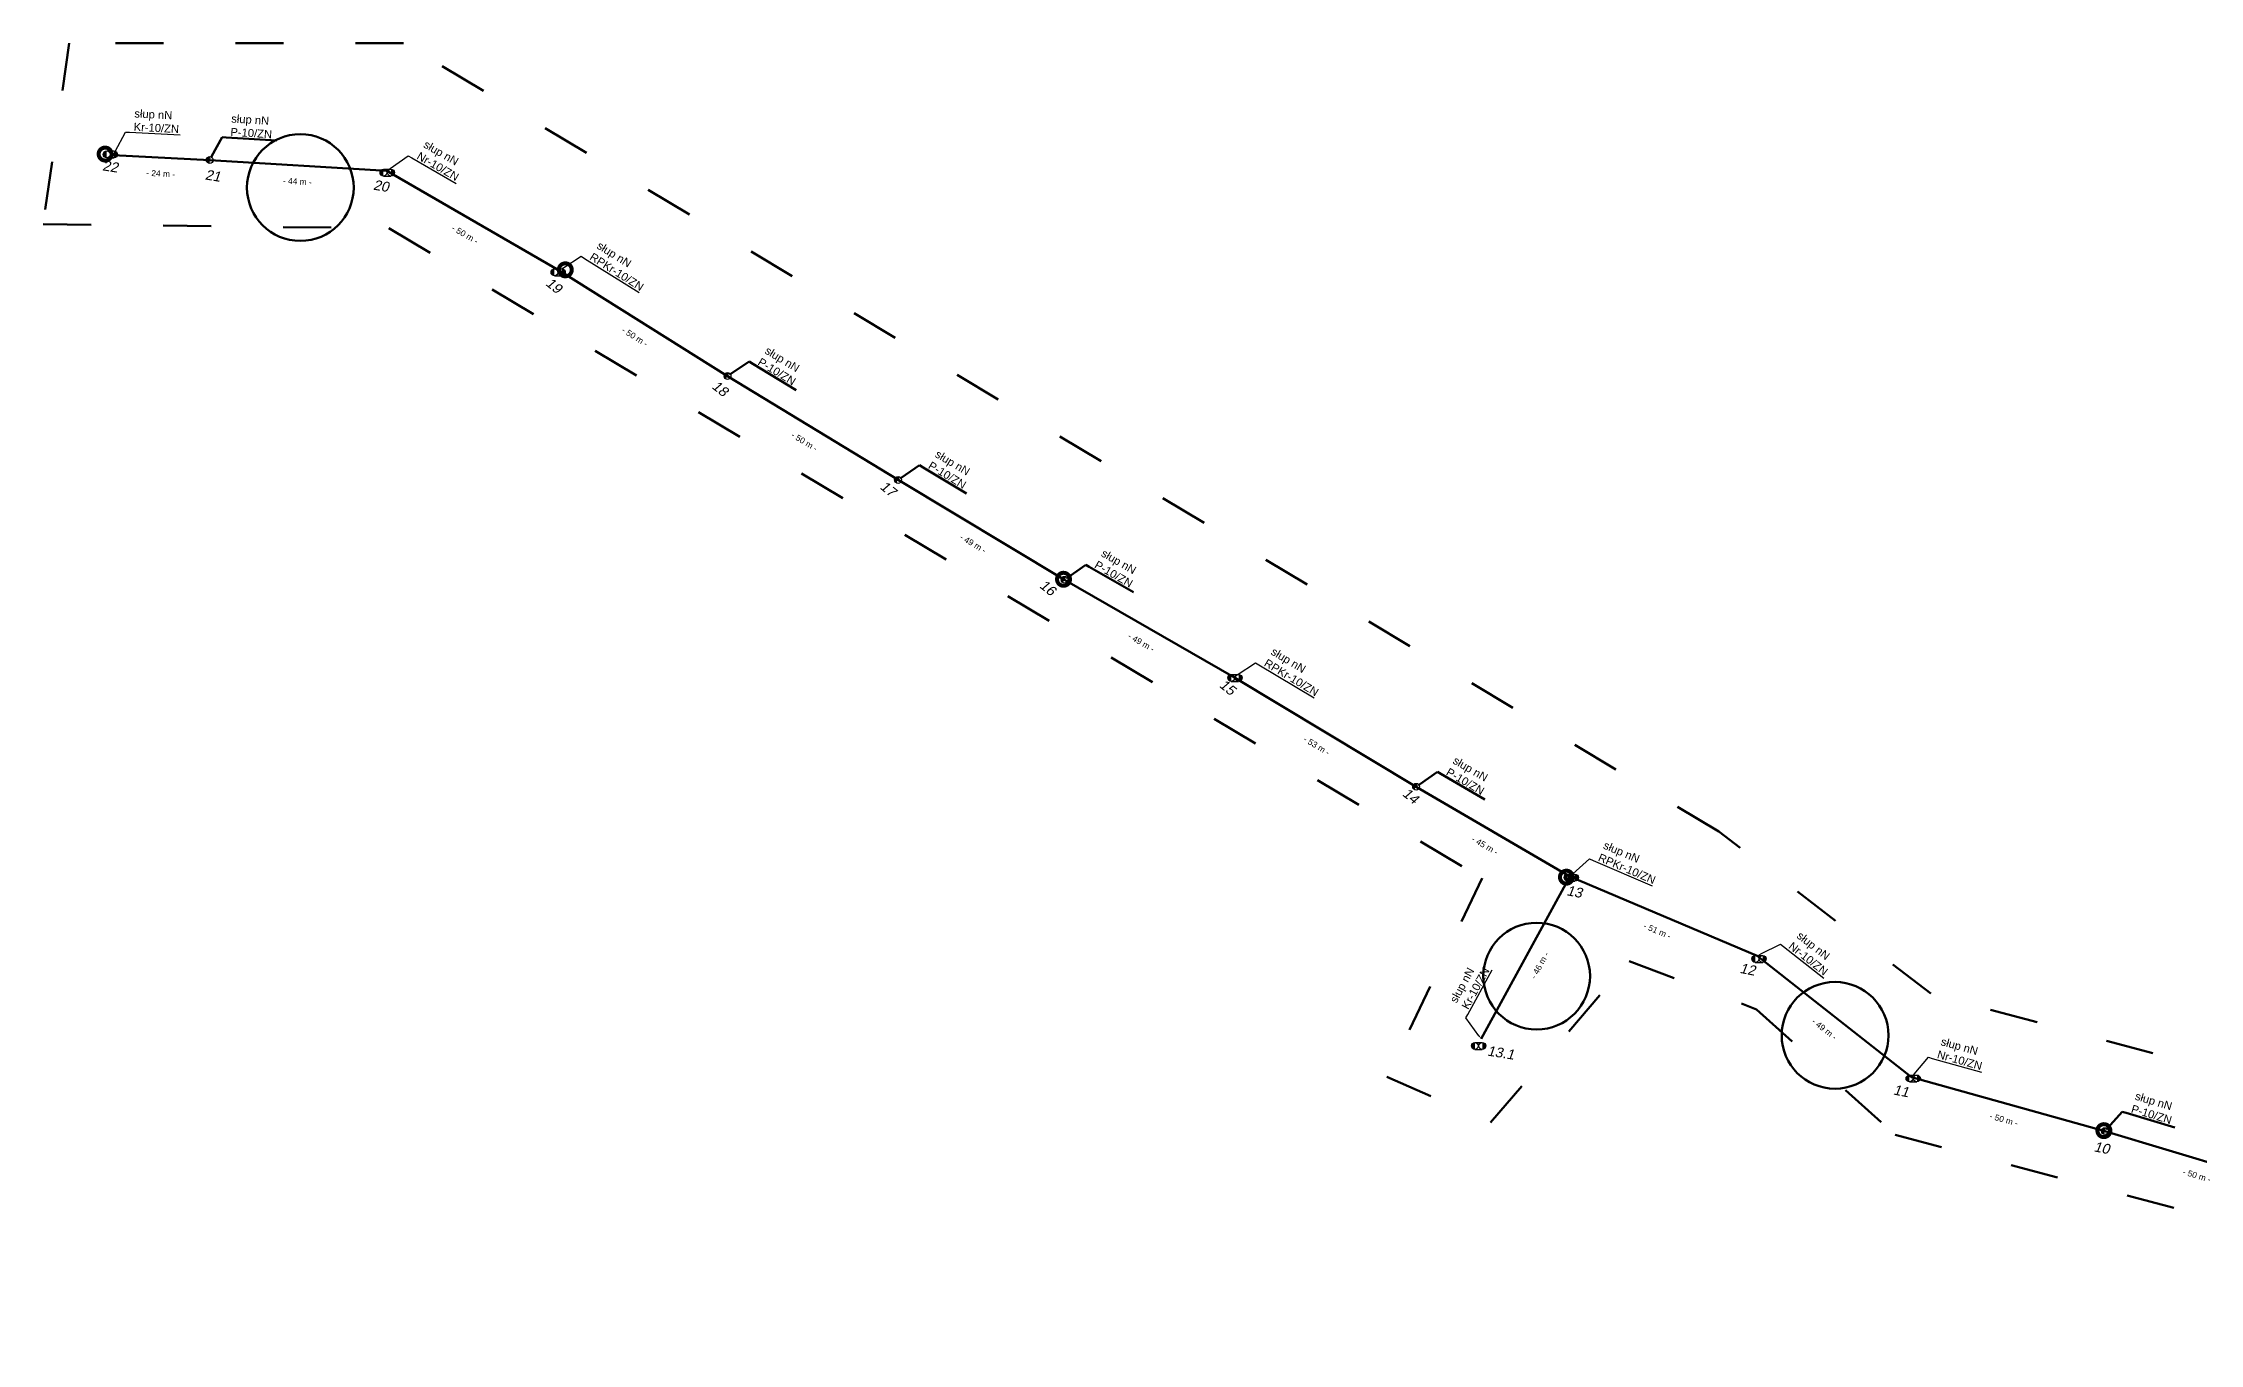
# Model space of a CAD drawing. Header units: metres. Extents: x 7547313 to 7555771, y 5771206 to 5789306.
# Drawn here: x 7547635 to 7548174, y 5784853 to 5785178 of the extents above; entities that cross this region are included whole.
import ezdxf
from ezdxf import colors
from ezdxf.entities.mleader import LeaderData, LeaderLine
from ezdxf.math import Vec2, Vec3

# ---------------------------------------------------------------- set-up
doc = ezdxf.new("R2010")
doc.units = ezdxf.units.M
doc.linetypes.add('GCAD_ISO03W100', pattern=[30, 12, -18])
for name, color, linetype, lineweight in [('!TELE', 30, 'SCARPLINE1A', 50), ('!trafo_05-0739', 6, 'GCAD_ISO03W100', 50), ('_numery', 7, 'Continuous', 40), ('_PRZEWIESZENIA', 6, 'Continuous', 50)]:
    doc.layers.add(name, color=color, linetype=linetype, lineweight=lineweight)
for name, color, linetype in [('!wymiary', 7, 'Continuous'), ('_MM mufy', 3, 'Continuous'), ('_MM opisy', 7, 'Continuous'), ('_MM slupy', 5, 'Continuous')]:
    doc.layers.add(name, color=color, linetype=linetype)
doc.styles.get("Standard").update_dxf_attribs({"font": 'arial.ttf'})
doc.linetypes.add('SCARPLINE1A', pattern='A,2,[150,AAA.SHX,S=1,R=0,X=0,Y=0],1e-11', length=2)
doc.dimstyles.new('opis linie', dxfattribs={"dimtxt": 1.5, "dimasz": 0.18, "dimexe": 0.18, "dimexo": 0.0625, "dimgap": 2.5, "dimtad": 4, "dimdec": 0, "dimzin": 0, "dimdsep": 46, "dimtxsty": 'Standard', "dimcen": 0.09, "dimse1": 1, "dimse2": 1, "dimsd1": 1, "dimsd2": 1, "dimclrt": 256, "dimadec": 0, "dimazin": 0, "dimtfac": 1, "dimtdec": 0, "dimtofl": 0, "dimtmove": 0, "dimatfit": 3, "dimfxl": 1, "dimtfill": 1, "dimtolj": 1, "dimtzin": 0, "dimarcsym": 0})

# ---------------------------------------------------------------- blocks, each defined once
blk = doc.blocks.new('*D71')
at = {"layer": 'Defpoints', "color": 0}
for p in [(7548016.27, 5784969.9), (7548016.93, 5784969.54), (7547994.11, 5784929.27)]:
    blk.add_point(p, dxfattribs=at)
at = {"layer": '!wymiary', "insert": (7548008.72, 5784947.66), "char_height": 1.5, "attachment_point": 5, "rotation": 61.3911, "bg_fill": 3, "box_fill_scale": 1.1, "bg_fill_color": 9, "bg_fill_true_color": 13158600, "bg_fill_transparency": 0}
blk.add_mtext('\\A1;- 46 m -', dxfattribs=at)
blk = doc.blocks.new('*D72')
at = {"layer": 'Defpoints', "color": 0}
for p in [(7547652.16, 5785150.26), (7547676.3, 5785149.01), (7547676.27, 5785148.26)]:
    blk.add_point(p, dxfattribs=at)
at = {"layer": '!wymiary', "insert": (7547664.03, 5785145.64), "char_height": 1.5, "attachment_point": 5, "rotation": 357.0265, "bg_fill": 3, "box_fill_scale": 1.1, "bg_fill_color": 9, "bg_fill_true_color": 13158600, "bg_fill_transparency": 0}
blk.add_mtext('\\A1;- 24 m -', dxfattribs=at)
blk = doc.blocks.new('*D73')
at = {"layer": 'Defpoints', "color": 0}
for p in [(7547676.3, 5785149.01), (7547720.53, 5785145.58), (7547720.58, 5785146.33)]:
    blk.add_point(p, dxfattribs=at)
at = {"layer": '!wymiary', "insert": (7547698.2, 5785143.68), "char_height": 1.5, "attachment_point": 5, "rotation": 356.5412, "bg_fill": 3, "box_fill_scale": 1.1, "bg_fill_color": 9, "bg_fill_true_color": 13158600, "bg_fill_transparency": 0}
blk.add_mtext('\\A1;- 44 m -', dxfattribs=at)
blk = doc.blocks.new('*D74')
at = {"layer": 'Defpoints', "color": 0}
for p in [(7547720.58, 5785146.33), (7547763.29, 5785120.78), (7547763.67, 5785121.42)]:
    blk.add_point(p, dxfattribs=at)
at = {"layer": '!wymiary', "insert": (7547740.11, 5785130.4), "char_height": 1.5, "attachment_point": 5, "rotation": 329.971, "bg_fill": 3, "box_fill_scale": 1.1, "bg_fill_color": 9, "bg_fill_true_color": 13158600, "bg_fill_transparency": 0}
blk.add_mtext('\\A1;- 50 m -', dxfattribs=at)
blk = doc.blocks.new('*D75')
at = {"layer": 'Defpoints', "color": 0}
for p in [(7547763.67, 5785121.42), (7547805.32, 5785094.37), (7547805.72, 5785095.01)]:
    blk.add_point(p, dxfattribs=at)
at = {"layer": '!wymiary', "insert": (7547782.56, 5785104.82), "char_height": 1.5, "attachment_point": 5, "rotation": 327.8644, "bg_fill": 3, "box_fill_scale": 1.1, "bg_fill_color": 9, "bg_fill_true_color": 13158600, "bg_fill_transparency": 0}
blk.add_mtext('\\A1;- 50 m -', dxfattribs=at)
blk = doc.blocks.new('*D76')
at = {"layer": 'Defpoints', "color": 0}
for p in [(7547805.72, 5785095.01), (7547847.93, 5785068.4), (7547848.32, 5785069.04)]:
    blk.add_point(p, dxfattribs=at)
at = {"layer": '!wymiary', "insert": (7547824.93, 5785078.6), "char_height": 1.5, "attachment_point": 5, "rotation": 328.6299, "bg_fill": 3, "box_fill_scale": 1.1, "bg_fill_color": 9, "bg_fill_true_color": 13158600, "bg_fill_transparency": 0}
blk.add_mtext('\\A1;- 50 m -', dxfattribs=at)
blk = doc.blocks.new('*D77')
at = {"layer": 'Defpoints', "color": 0}
for p in [(7547848.32, 5785069.04), (7547889.56, 5785043.43), (7547889.94, 5785044.07)]:
    blk.add_point(p, dxfattribs=at)
at = {"layer": '!wymiary', "insert": (7547867.07, 5785053.11), "char_height": 1.5, "attachment_point": 5, "rotation": 329.0476, "bg_fill": 3, "box_fill_scale": 1.1, "bg_fill_color": 9, "bg_fill_true_color": 13158600, "bg_fill_transparency": 0}
blk.add_mtext('\\A1;- 49 m -', dxfattribs=at)
blk = doc.blocks.new('*D78')
at = {"layer": 'Defpoints', "color": 0}
for p in [(7547889.94, 5785044.07), (7547932.28, 5785019.71), (7547931.9, 5785019.06)]:
    blk.add_point(p, dxfattribs=at)
at = {"layer": '!wymiary', "insert": (7547909.11, 5785028.41), "char_height": 1.5, "attachment_point": 5, "rotation": 330.0766, "bg_fill": 3, "box_fill_scale": 1.1, "bg_fill_color": 9, "bg_fill_true_color": 13158600, "bg_fill_transparency": 0}
blk.add_mtext('\\A1;- 49 m -', dxfattribs=at)
blk = doc.blocks.new('*D79')
at = {"layer": 'Defpoints', "color": 0}
for p in [(7547932.28, 5785019.71), (7547977.42, 5784991.67), (7547977.81, 5784992.31)]:
    blk.add_point(p, dxfattribs=at)
at = {"layer": '!wymiary', "insert": (7547952.97, 5785002.57), "char_height": 1.5, "attachment_point": 5, "rotation": 328.9671, "bg_fill": 3, "box_fill_scale": 1.1, "bg_fill_color": 9, "bg_fill_true_color": 13158600, "bg_fill_transparency": 0}
blk.add_mtext('\\A1;- 53 m -', dxfattribs=at)
blk = doc.blocks.new('*D80')
at = {"layer": 'Defpoints', "color": 0}
for p in [(7547977.81, 5784992.31), (7548015.89, 5784969.26), (7548016.27, 5784969.9)]:
    blk.add_point(p, dxfattribs=at)
at = {"layer": '!wymiary', "insert": (7547995.02, 5784977.64), "char_height": 1.5, "attachment_point": 5, "rotation": 329.7731, "bg_fill": 3, "box_fill_scale": 1.1, "bg_fill_color": 9, "bg_fill_true_color": 13158600, "bg_fill_transparency": 0}
blk.add_mtext('\\A1;- 45 m -', dxfattribs=at)
blk = doc.blocks.new('*D81')
at = {"layer": 'Defpoints', "color": 0}
for p in [(7548016.27, 5784969.9), (7548063.06, 5784950.06), (7548062.76, 5784949.36)]:
    blk.add_point(p, dxfattribs=at)
at = {"layer": '!wymiary', "insert": (7548038.1, 5784956.28), "char_height": 1.5, "attachment_point": 5, "rotation": 337.011, "bg_fill": 3, "box_fill_scale": 1.1, "bg_fill_color": 9, "bg_fill_true_color": 13158600, "bg_fill_transparency": 0}
blk.add_mtext('\\A1;- 51 m -', dxfattribs=at)
blk = doc.blocks.new('*D82')
at = {"layer": 'Defpoints', "color": 0}
for p in [(7548063.06, 5784950.06), (7548101.14, 5784919.14), (7548101.61, 5784919.73)]:
    blk.add_point(p, dxfattribs=at)
at = {"layer": '!wymiary', "insert": (7548079.85, 5784931.74), "char_height": 1.5, "attachment_point": 5, "rotation": 321.8127, "bg_fill": 3, "box_fill_scale": 1.1, "bg_fill_color": 9, "bg_fill_true_color": 13158600, "bg_fill_transparency": 0}
blk.add_mtext('\\A1;- 49 m -', dxfattribs=at)
blk = doc.blocks.new('*D83')
at = {"layer": 'Defpoints', "color": 0}
for p in [(7548101.61, 5784919.73), (7548149.78, 5784905.51), (7548149.98, 5784906.23)]:
    blk.add_point(p, dxfattribs=at)
at = {"layer": '!wymiary', "insert": (7548124.71, 5784909.11), "char_height": 1.5, "attachment_point": 5, "rotation": 344.4027, "bg_fill": 3, "box_fill_scale": 1.1, "bg_fill_color": 9, "bg_fill_true_color": 13158600, "bg_fill_transparency": 0}
blk.add_mtext('\\A1;- 50 m -', dxfattribs=at)
blk = doc.blocks.new('*D84')
at = {"layer": 'Defpoints', "color": 0}
for p in [(7548149.98, 5784906.23), (7548198, 5784890.96), (7548198.22, 5784891.68)]:
    blk.add_point(p, dxfattribs=at)
at = {"layer": '!wymiary', "insert": (7548172.94, 5784895.11), "char_height": 1.5, "attachment_point": 5, "rotation": 343.2166, "bg_fill": 3, "box_fill_scale": 1.1, "bg_fill_color": 9, "bg_fill_true_color": 13158600, "bg_fill_transparency": 0}
blk.add_mtext('\\A1;- 50 m -', dxfattribs=at)
blk = doc.blocks.new('ZN')
at = {"layer": '_MM slupy', "transparency": 33554687}
h = blk.add_hatch(color=256, dxfattribs=at)
h.dxf.hatch_style = 1
h.paths.add_polyline_path([(0, -0.86), (0, 0.86, 1)])
at = {"layer": '_MM slupy'}
blk.add_circle((0, 0), 0.857, dxfattribs=at)
blk = doc.blocks.new('R')
at = {"layer": '_MM slupy', "transparency": 33554687}
h = blk.add_hatch(color=256, dxfattribs=at)
h.dxf.hatch_style = 1
h.paths.add_polyline_path([(-0.93, -0.86), (-0.93, 0.86, 1)])
h = blk.add_hatch(color=256, dxfattribs=at)
h.dxf.hatch_style = 1
h.paths.add_polyline_path([(0.93, 0.86), (0.93, -0.86, 1)])
at = {"layer": '_MM slupy'}
for points in [[(-0.93, 0.86), (0.93, 0.86)], [(-0.93, -0.86), (0.93, -0.86)]]:
    blk.add_lwpolyline(points, dxfattribs=at)
for centre in [(-0.93, 0), (0.93, 0)]:
    blk.add_circle(centre, 0.857, dxfattribs=at)
blk = doc.blocks.new('mufa')
at = {"layer": '_MM mufy'}
h = blk.add_hatch(color=256, dxfattribs=at)
h.dxf.hatch_style = 1
h.paths.add_polyline_path([(2.15, 0.12, 1), (-2.1, -0.05, 1)])
h.paths.add_polyline_path([(-1.1, -0.01, -1), (1.15, 0.08, -1)], flags=16)
h.paths.add_polyline_path([(-0.83, 0, -1), (0.88, 0.07, -1)], flags=0)
blk = doc.blocks.new('q')
at = {"layer": '_MM slupy'}
blk.add_blockref('ZN', (0, 0), dxfattribs=at)
at = {"layer": '_MM opisy'}
ml = blk.add_multileader_mtext('Standard', dxfattribs=at)
ml.set_content('\\pxql;słup nN\\PP-10/ZN', color=256)
ml.set_leader_properties()
ml.build(insert=Vec2(0, 0))
ml.multileader.update_dxf_attribs({"has_text_frame": 1, "text_left_attachment_type": 5, "text_right_attachment_type": 5, "dogleg_length": 1, "arrow_head_size": 1})
ctx = ml.context
ctx.base_point, ctx.char_height, ctx.arrow_head_size, ctx.landing_gap_size, ctx.plane_origin = Vec3(3.75, 5.9), 2, 1, 1, Vec3(1.72, -1.42)
ctx.left_attachment, ctx.right_attachment = 5, 5
notes = []
notes.append((ctx, [(0, (1, 1, 0), (2.75, 5.9), (1, 0), 1, [(0, [(0, 0), (2.75, 5.9)], 0, [])])]))
ctx.mtext.insert, ctx.mtext.flow_direction = Vec3(4.75, 11.7), 5
ctx.mtext.has_bg_fill, ctx.mtext.bg_color, ctx.mtext.bg_scale_factor, ctx.mtext.bg_transparency, ctx.mtext.use_window_bg_color = 1, -1023410175, 1, 0, 1
for ctx, leaders in notes:
    for number, flags, end, landing, length, lines in leaders:
        leader = LeaderData()
        leader.index, (leader.has_last_leader_line, leader.has_dogleg_vector, leader.attachment_direction) = number, flags
        leader.last_leader_point, leader.dogleg_vector, leader.dogleg_length = Vec3(end), Vec3(landing), length
        for number, points, colour, breaks in lines:
            line = LeaderLine()
            line.index, line.vertices, line.color, line.breaks = number, Vec3.list(points), colors.encode_raw_color(colour), breaks
            leader.lines.append(line)
        ctx.leaders.append(leader)

msp = doc.modelspace()

# ---------------------------------------------------------------- linework, layer by layer
at = {"layer": '!TELE'}
for points in [[(7547652.16, 5785150.26), (7547676.3, 5785149.01), (7547720.58, 5785146.33), (7547763.67, 5785121.42), (7547805.72, 5785095.01), (7547848.32, 5785069.04), (7547889.94, 5785044.07), (7547932.28, 5785019.71), (7547977.81, 5784992.31), (7548016.27, 5784969.9), (7548063.06, 5784950.06), (7548101.61, 5784919.73), (7548149.98, 5784906.23), (7548198.22, 5784891.68)], [(7547994.11, 5784929.27), (7548016.27, 5784969.9)]]:
    msp.add_lwpolyline(points, dxfattribs=at)

# ---------------------------------------------------------------- next in the draw order: dimensions: what is measured, and where the dimension line sits
at = {"layer": '!wymiary'}
for p1, p2, picture, middle in [((7547652.16, 5785150.26), (7547676.3, 5785149.01), '*D72', (7547664.03, 5785145.64)), ((7547994.11, 5784929.27), (7548016.27, 5784969.9), '*D71', (7548008.72, 5784947.66))]:
    dim = msp.add_aligned_dim(p1=p1, p2=p2, distance=-0.75, dimstyle='opis linie', override={"dimpost": '- <> m -'}, dxfattribs=at)
    dim.commit()
    dim.dimension.update_dxf_attribs({"geometry": picture, "text_midpoint": middle})

# ---------------------------------------------------------------- next in the draw order: dimensions: what is measured, and where the dimension line sits
dim = msp.add_aligned_dim(p1=(7547676.3, 5785149.01), p2=(7547720.58, 5785146.33), distance=-0.75, dimstyle='opis linie', override={"dimpost": '- <> m -'}, dxfattribs=at)
dim.commit()
dim.dimension.update_dxf_attribs({"geometry": '*D73', "text_midpoint": (7547698.2, 5785143.68)})

# ---------------------------------------------------------------- next in the draw order: leaders
at = {"layer": '_MM opisy'}
ml = msp.add_multileader_mtext('Standard', dxfattribs=at)
ml.set_content('\\pxql;słup nN\\PKr-10/ZN', color=256)
ml.set_leader_properties()
ml.build(insert=Vec2(0, 0))
ml.multileader.update_dxf_attribs({"has_text_frame": 1, "text_left_attachment_type": 5, "text_right_attachment_type": 5, "dogleg_length": 1, "arrow_head_size": 1})
ctx = ml.context
ctx.base_point, ctx.char_height, ctx.arrow_head_size, ctx.landing_gap_size, ctx.plane_origin, ctx.plane_x_axis, ctx.plane_y_axis = Vec3(7547656.22, 5785155.96), 2, 1, 1, Vec3(7547653.8, 5785148.75), Vec3(0.998654, -0.051875), Vec3(0.051875, 0.998654)
ctx.left_attachment, ctx.right_attachment = 5, 5
notes = []
notes.append((ctx, [(0, (1, 1, 0), (7547655.22, 5785156.01), (0.998654, -0.051875), 1, [(0, [(7547652.16, 5785150.26), (7547655.22, 5785156.01)], 0, [])])]))
ctx.mtext.insert, ctx.mtext.text_direction, ctx.mtext.flow_direction = Vec3(7547657.52, 5785161.67), Vec3(0.998654, -0.051875), 5
ctx.mtext.has_bg_fill, ctx.mtext.bg_color, ctx.mtext.bg_scale_factor, ctx.mtext.bg_transparency, ctx.mtext.use_window_bg_color = 1, -1023410175, 1, 0, 1
ml = msp.add_multileader_mtext('Standard', dxfattribs=at)
ml.set_content('\\pxql;słup nN\\PKr-10/ZN', color=256)
ml.set_leader_properties()
ml.build(insert=Vec2(0, 0))
ml.multileader.update_dxf_attribs({"has_text_frame": 1, "text_left_attachment_type": 5, "text_right_attachment_type": 5, "dogleg_length": 1, "arrow_head_size": 1})
ctx = ml.context
ctx.base_point, ctx.char_height, ctx.arrow_head_size, ctx.landing_gap_size, ctx.plane_origin, ctx.plane_x_axis, ctx.plane_y_axis = Vec3(7547990.72, 5784935.39), 2, 1, 1, Vec3(7547996.18, 5784930.1), Vec3(0.478828, 0.877909), Vec3(-0.877909, 0.478828)
ctx.left_attachment, ctx.right_attachment = 5, 5
notes.append((ctx, [(0, (1, 1, 0), (7547990.25, 5784934.51), (0.478828, 0.877909), 1, [(0, [(7547994.11, 5784929.27), (7547990.25, 5784934.51)], 0, [])])]))
ctx.mtext.insert, ctx.mtext.text_direction, ctx.mtext.flow_direction = Vec3(7547986.14, 5784939.03), Vec3(0.478828, 0.877909), 5
ctx.mtext.has_bg_fill, ctx.mtext.bg_color, ctx.mtext.bg_scale_factor, ctx.mtext.bg_transparency, ctx.mtext.use_window_bg_color = 1, -1023410175, 1, 0, 1
for ctx, leaders in notes:
    for number, flags, end, landing, length, lines in leaders:
        leader = LeaderData()
        leader.index, (leader.has_last_leader_line, leader.has_dogleg_vector, leader.attachment_direction) = number, flags
        leader.last_leader_point, leader.dogleg_vector, leader.dogleg_length = Vec3(end), Vec3(landing), length
        for number, points, colour, breaks in lines:
            line = LeaderLine()
            line.index, line.vertices, line.color, line.breaks = number, Vec3.list(points), colors.encode_raw_color(colour), breaks
            leader.lines.append(line)
        ctx.leaders.append(leader)

# ---------------------------------------------------------------- next in the draw order: block references
at = {"layer": '!TELE', "rotation": 356.5412260897645}
msp.add_blockref('q', (7547676.3, 5785149.01), dxfattribs=at)
at = {"color": 5, "lineweight": 70}
msp.add_blockref('mufa', (7547650.13, 5785150.47), dxfattribs=at)
for p in [(7547651.47, 5785150.43), (7547993.42, 5784927.51)]:
    msp.add_blockref('R', p)

# ---------------------------------------------------------------- next in the draw order: texts
at = {"layer": '_numery', "oblique": 10}
for s, p in [('22', (7547649.35, 5785146.46)), ('13.1', (7547995.47, 5784925.13))]:
    msp.add_text(s, height=2.5, rotation=350.986, dxfattribs=at).set_placement(p)

# ---------------------------------------------------------------- next in the draw order: dimensions: what is measured, and where the dimension line sits
at = {"layer": '!wymiary'}
dim = msp.add_aligned_dim(p1=(7547720.58, 5785146.33), p2=(7547763.67, 5785121.42), distance=-0.75, dimstyle='opis linie', override={"dimpost": '- <> m -'}, dxfattribs=at)
dim.commit()
dim.dimension.update_dxf_attribs({"geometry": '*D74', "text_midpoint": (7547740.11, 5785130.4)})

# ---------------------------------------------------------------- next in the draw order: linework, layer by layer
at = {"layer": '_PRZEWIESZENIA', "color": 3}
msp.add_circle((7547698.94, 5785142.13), 13.34, dxfattribs=at)

# ---------------------------------------------------------------- next in the draw order: texts
at = {"layer": '_numery', "oblique": 10}
msp.add_text('21', height=2.5, rotation=350.986, dxfattribs=at).set_placement((7547675.01, 5785144.17))

# ---------------------------------------------------------------- next in the draw order: dimensions: what is measured, and where the dimension line sits
at = {"layer": '!wymiary'}
dim = msp.add_aligned_dim(p1=(7547763.67, 5785121.42), p2=(7547805.72, 5785095.01), distance=-0.75, dimstyle='opis linie', override={"dimpost": '- <> m -'}, dxfattribs=at)
dim.commit()
dim.dimension.update_dxf_attribs({"geometry": '*D75', "text_midpoint": (7547782.56, 5785104.82)})

# ---------------------------------------------------------------- next in the draw order: leaders
at = {"layer": '_MM opisy'}
ml = msp.add_multileader_mtext('Standard', dxfattribs=at)
ml.set_content('\\pxql;słup nN\\PNr-10/ZN', color=256)
ml.set_leader_properties()
ml.build(insert=Vec2(0, 0))
ml.multileader.update_dxf_attribs({"has_text_frame": 1, "text_left_attachment_type": 5, "text_right_attachment_type": 5, "dogleg_length": 1, "arrow_head_size": 1})
ctx = ml.context
ctx.base_point, ctx.char_height, ctx.arrow_head_size, ctx.landing_gap_size, ctx.plane_origin, ctx.plane_x_axis, ctx.plane_y_axis = Vec3(7547726.78, 5785149.56), 2, 1, 1, Vec3(7547721.36, 5785144.24), Vec3(0.865772, -0.500439), Vec3(0.500439, 0.865772)
ctx.left_attachment, ctx.right_attachment = 5, 5
notes = []
notes.append((ctx, [(0, (1, 1, 0), (7547725.92, 5785150.06), (0.865772, -0.500439), 1, [(0, [(7547720.58, 5785146.33), (7547725.92, 5785150.06)], 0, [])])]))
ctx.mtext.insert, ctx.mtext.text_direction, ctx.mtext.flow_direction = Vec3(7547730.53, 5785154.05), Vec3(0.865772, -0.500439), 5
ctx.mtext.has_bg_fill, ctx.mtext.bg_color, ctx.mtext.bg_scale_factor, ctx.mtext.bg_transparency, ctx.mtext.use_window_bg_color = 1, -1023410175, 1, 0, 1
for ctx, leaders in notes:
    for number, flags, end, landing, length, lines in leaders:
        leader = LeaderData()
        leader.index, (leader.has_last_leader_line, leader.has_dogleg_vector, leader.attachment_direction) = number, flags
        leader.last_leader_point, leader.dogleg_vector, leader.dogleg_length = Vec3(end), Vec3(landing), length
        for number, points, colour, breaks in lines:
            line = LeaderLine()
            line.index, line.vertices, line.color, line.breaks = number, Vec3.list(points), colors.encode_raw_color(colour), breaks
            leader.lines.append(line)
        ctx.leaders.append(leader)

# ---------------------------------------------------------------- next in the draw order: block references
msp.add_blockref('R', (7547720.65, 5785145.86))

# ---------------------------------------------------------------- next in the draw order: texts
at = {"layer": '_numery', "oblique": 10}
msp.add_text('20', height=2.5, rotation=350.986, dxfattribs=at).set_placement((7547717.04, 5785141.62))

# ---------------------------------------------------------------- next in the draw order: dimensions: what is measured, and where the dimension line sits
at = {"layer": '!wymiary'}
dim = msp.add_aligned_dim(p1=(7547805.72, 5785095.01), p2=(7547848.32, 5785069.04), distance=-0.75, dimstyle='opis linie', override={"dimpost": '- <> m -'}, dxfattribs=at)
dim.commit()
dim.dimension.update_dxf_attribs({"geometry": '*D76', "text_midpoint": (7547824.93, 5785078.6)})

# ---------------------------------------------------------------- next in the draw order: leaders
at = {"layer": '_MM opisy'}
ml = msp.add_multileader_mtext('Standard', dxfattribs=at)
ml.set_content('\\pxql;słup nN\\PRPKr-10/ZN', color=256)
ml.set_leader_properties()
ml.build(insert=Vec2(0, 0))
ml.multileader.update_dxf_attribs({"has_text_frame": 1, "text_left_attachment_type": 5, "text_right_attachment_type": 5, "dogleg_length": 1, "arrow_head_size": 1})
ctx = ml.context
ctx.base_point, ctx.char_height, ctx.arrow_head_size, ctx.landing_gap_size, ctx.plane_origin, ctx.plane_x_axis, ctx.plane_y_axis = Vec3(7547769.99, 5785124.43), 2, 1, 1, Vec3(7547764.37, 5785119.31), Vec3(0.846791, -0.531925), Vec3(0.531925, 0.846791)
ctx.left_attachment, ctx.right_attachment = 5, 5
notes = []
notes.append((ctx, [(0, (1, 1, 0), (7547769.14, 5785124.96), (0.846791, -0.531925), 1, [(0, [(7547763.67, 5785121.42), (7547769.14, 5785124.96)], 0, [])])]))
ctx.mtext.insert, ctx.mtext.text_direction, ctx.mtext.flow_direction = Vec3(7547773.9, 5785128.78), Vec3(0.846791, -0.531925), 5
ctx.mtext.has_bg_fill, ctx.mtext.bg_color, ctx.mtext.bg_scale_factor, ctx.mtext.bg_transparency, ctx.mtext.use_window_bg_color = 1, -1023410175, 1, 0, 1
for ctx, leaders in notes:
    for number, flags, end, landing, length, lines in leaders:
        leader = LeaderData()
        leader.index, (leader.has_last_leader_line, leader.has_dogleg_vector, leader.attachment_direction) = number, flags
        leader.last_leader_point, leader.dogleg_vector, leader.dogleg_length = Vec3(end), Vec3(landing), length
        for number, points, colour, breaks in lines:
            line = LeaderLine()
            line.index, line.vertices, line.color, line.breaks = number, Vec3.list(points), colors.encode_raw_color(colour), breaks
            leader.lines.append(line)
        ctx.leaders.append(leader)

# ---------------------------------------------------------------- next in the draw order: block references
at = {"layer": '!TELE', "rotation": 328.6299363446017}
msp.add_blockref('q', (7547805.72, 5785095.01), dxfattribs=at)
at = {"color": 5, "lineweight": 70}
msp.add_blockref('mufa', (7547765.14, 5785121.53), dxfattribs=at)
msp.add_blockref('R', (7547763.38, 5785120.92))

# ---------------------------------------------------------------- next in the draw order: texts
at = {"layer": '_numery', "oblique": 10}
msp.add_text('19', height=2.5, rotation=320.9175, dxfattribs=at).set_placement((7547760.06, 5785117.88))

# ---------------------------------------------------------------- next in the draw order: dimensions: what is measured, and where the dimension line sits
at = {"layer": '!wymiary'}
dim = msp.add_aligned_dim(p1=(7547848.32, 5785069.04), p2=(7547889.94, 5785044.07), distance=-0.75, dimstyle='opis linie', override={"dimpost": '- <> m -'}, dxfattribs=at)
dim.commit()
dim.dimension.update_dxf_attribs({"geometry": '*D77', "text_midpoint": (7547867.07, 5785053.11)})

# ---------------------------------------------------------------- next in the draw order: block references
at = {"layer": '!TELE', "rotation": 329.0475799465679}
msp.add_blockref('q', (7547848.32, 5785069.04), dxfattribs=at)

# ---------------------------------------------------------------- next in the draw order: texts
at = {"layer": '_numery', "oblique": 10}
msp.add_text('18', height=2.5, rotation=320.9175, dxfattribs=at).set_placement((7547801.6, 5785092.13))

# ---------------------------------------------------------------- next in the draw order: dimensions: what is measured, and where the dimension line sits
at = {"layer": '!wymiary'}
dim = msp.add_aligned_dim(p1=(7547889.94, 5785044.07), p2=(7547932.28, 5785019.71), distance=-0.75, dimstyle='opis linie', override={"dimpost": '- <> m -'}, dxfattribs=at)
dim.commit()
dim.dimension.update_dxf_attribs({"geometry": '*D78', "text_midpoint": (7547909.11, 5785028.41)})

# ---------------------------------------------------------------- next in the draw order: block references
at = {"layer": '!TELE', "rotation": 330.0765898116558}
msp.add_blockref('q', (7547889.94, 5785044.07), dxfattribs=at)

# ---------------------------------------------------------------- next in the draw order: texts
at = {"layer": '_numery', "oblique": 10}
msp.add_text('17', height=2.5, rotation=320.9175, dxfattribs=at).set_placement((7547843.61, 5785067.02))

# ---------------------------------------------------------------- next in the draw order: dimensions: what is measured, and where the dimension line sits
at = {"layer": '!wymiary'}
dim = msp.add_aligned_dim(p1=(7547932.28, 5785019.71), p2=(7547977.81, 5784992.31), distance=-0.75, dimstyle='opis linie', override={"dimpost": '- <> m -'}, dxfattribs=at)
dim.commit()
dim.dimension.update_dxf_attribs({"geometry": '*D79', "text_midpoint": (7547952.97, 5785002.57)})

# ---------------------------------------------------------------- next in the draw order: block references
at = {"color": 5, "lineweight": 70}
msp.add_blockref('mufa', (7547889.66, 5785044.16), dxfattribs=at)

# ---------------------------------------------------------------- next in the draw order: texts
at = {"layer": '_numery', "oblique": 10}
msp.add_text('16', height=2.5, rotation=320.9175, dxfattribs=at).set_placement((7547883.49, 5785042.31))

# ---------------------------------------------------------------- next in the draw order: dimensions: what is measured, and where the dimension line sits
at = {"layer": '!wymiary'}
dim = msp.add_aligned_dim(p1=(7547977.81, 5784992.31), p2=(7548016.27, 5784969.9), distance=-0.75, dimstyle='opis linie', override={"dimpost": '- <> m -'}, dxfattribs=at)
dim.commit()
dim.dimension.update_dxf_attribs({"geometry": '*D80', "text_midpoint": (7547995.02, 5784977.64)})

# ---------------------------------------------------------------- next in the draw order: leaders
at = {"layer": '_MM opisy'}
ml = msp.add_multileader_mtext('Standard', dxfattribs=at)
ml.set_content('\\pxql;słup nN\\PRPKr-10/ZN', color=256)
ml.set_leader_properties()
ml.build(insert=Vec2(0, 0))
ml.multileader.update_dxf_attribs({"has_text_frame": 1, "text_left_attachment_type": 5, "text_right_attachment_type": 5, "dogleg_length": 1, "arrow_head_size": 1})
ctx = ml.context
ctx.base_point, ctx.char_height, ctx.arrow_head_size, ctx.landing_gap_size, ctx.plane_origin, ctx.plane_x_axis, ctx.plane_y_axis = Vec3(7547938.54, 5785022.83), 2, 1, 1, Vec3(7547933.02, 5785017.61), Vec3(0.856871, -0.51553), Vec3(0.51553, 0.856871)
ctx.left_attachment, ctx.right_attachment = 5, 5
notes = []
notes.append((ctx, [(0, (1, 1, 0), (7547937.68, 5785023.34), (0.856871, -0.51553), 1, [(0, [(7547932.28, 5785019.71), (7547937.68, 5785023.34)], 0, [])])]))
ctx.mtext.insert, ctx.mtext.text_direction, ctx.mtext.flow_direction = Vec3(7547942.37, 5785027.26), Vec3(0.856871, -0.51553), 5
ctx.mtext.has_bg_fill, ctx.mtext.bg_color, ctx.mtext.bg_scale_factor, ctx.mtext.bg_transparency, ctx.mtext.use_window_bg_color = 1, -1023410175, 1, 0, 1
for ctx, leaders in notes:
    for number, flags, end, landing, length, lines in leaders:
        leader = LeaderData()
        leader.index, (leader.has_last_leader_line, leader.has_dogleg_vector, leader.attachment_direction) = number, flags
        leader.last_leader_point, leader.dogleg_vector, leader.dogleg_length = Vec3(end), Vec3(landing), length
        for number, points, colour, breaks in lines:
            line = LeaderLine()
            line.index, line.vertices, line.color, line.breaks = number, Vec3.list(points), colors.encode_raw_color(colour), breaks
            leader.lines.append(line)
        ctx.leaders.append(leader)

# ---------------------------------------------------------------- next in the draw order: block references
at = {"layer": '!TELE', "rotation": 329.7731366324447}
msp.add_blockref('q', (7547977.81, 5784992.31), dxfattribs=at)
msp.add_blockref('R', (7547932.53, 5785019.52))

# ---------------------------------------------------------------- next in the draw order: texts
at = {"layer": '_numery', "oblique": 10}
msp.add_text('15', height=2.5, rotation=320.9175, dxfattribs=at).set_placement((7547928.42, 5785017.43))

# ---------------------------------------------------------------- next in the draw order: dimensions: what is measured, and where the dimension line sits
at = {"layer": '!wymiary'}
dim = msp.add_aligned_dim(p1=(7548016.27, 5784969.9), p2=(7548063.06, 5784950.06), distance=-0.75, dimstyle='opis linie', override={"dimpost": '- <> m -'}, dxfattribs=at)
dim.commit()
dim.dimension.update_dxf_attribs({"geometry": '*D81', "text_midpoint": (7548038.1, 5784956.28)})

# ---------------------------------------------------------------- next in the draw order: linework, layer by layer
at = {"layer": '_PRZEWIESZENIA', "color": 3}
msp.add_circle((7548007.94, 5784944.98), 13.34, dxfattribs=at)

# ---------------------------------------------------------------- next in the draw order: texts
at = {"layer": '_numery', "oblique": 10}
msp.add_text('14', height=2.5, rotation=320.9175, dxfattribs=at).set_placement((7547974.2, 5784990.27))

# ---------------------------------------------------------------- next in the draw order: dimensions: what is measured, and where the dimension line sits
at = {"layer": '!wymiary'}
dim = msp.add_aligned_dim(p1=(7548063.06, 5784950.06), p2=(7548101.61, 5784919.73), distance=-0.75, dimstyle='opis linie', override={"dimpost": '- <> m -'}, dxfattribs=at)
dim.commit()
dim.dimension.update_dxf_attribs({"geometry": '*D82', "text_midpoint": (7548079.85, 5784931.74)})

# ---------------------------------------------------------------- next in the draw order: leaders
at = {"layer": '_MM opisy'}
ml = msp.add_multileader_mtext('Standard', dxfattribs=at)
ml.set_content('\\pxql;słup nN\\PRPKr-10/ZN', color=256)
ml.set_leader_properties()
ml.build(insert=Vec2(0, 0))
ml.multileader.update_dxf_attribs({"has_text_frame": 1, "text_left_attachment_type": 5, "text_right_attachment_type": 5, "dogleg_length": 1, "arrow_head_size": 1})
ctx = ml.context
ctx.base_point, ctx.char_height, ctx.arrow_head_size, ctx.landing_gap_size, ctx.plane_origin, ctx.plane_x_axis, ctx.plane_y_axis = Vec3(7548022.03, 5784973.87), 2, 1, 1, Vec3(7548017.3, 5784967.93), Vec3(0.92058, -0.390554), Vec3(0.390554, 0.92058)
ctx.left_attachment, ctx.right_attachment = 5, 5
notes = []
notes.append((ctx, [(0, (1, 1, 0), (7548021.11, 5784974.26), (0.92058, -0.390554), 1, [(0, [(7548016.27, 5784969.9), (7548021.11, 5784974.26)], 0, [])])]))
ctx.mtext.insert, ctx.mtext.text_direction, ctx.mtext.flow_direction = Vec3(7548025.2, 5784978.79), Vec3(0.92058, -0.390554), 5
ctx.mtext.has_bg_fill, ctx.mtext.bg_color, ctx.mtext.bg_scale_factor, ctx.mtext.bg_transparency, ctx.mtext.use_window_bg_color = 1, -1023410175, 1, 0, 1
for ctx, leaders in notes:
    for number, flags, end, landing, length, lines in leaders:
        leader = LeaderData()
        leader.index, (leader.has_last_leader_line, leader.has_dogleg_vector, leader.attachment_direction) = number, flags
        leader.last_leader_point, leader.dogleg_vector, leader.dogleg_length = Vec3(end), Vec3(landing), length
        for number, points, colour, breaks in lines:
            line = LeaderLine()
            line.index, line.vertices, line.color, line.breaks = number, Vec3.list(points), colors.encode_raw_color(colour), breaks
            leader.lines.append(line)
        ctx.leaders.append(leader)

# ---------------------------------------------------------------- next in the draw order: block references
at = {"color": 5, "lineweight": 70}
msp.add_blockref('mufa', (7548015.36, 5784969.68), dxfattribs=at)
msp.add_blockref('R', (7548016.58, 5784969.6))

# ---------------------------------------------------------------- next in the draw order: texts
at = {"layer": '_numery', "oblique": 10}
msp.add_text('13', height=2.5, rotation=348.9899, dxfattribs=at).set_placement((7548015.28, 5784965.23))

# ---------------------------------------------------------------- next in the draw order: dimensions: what is measured, and where the dimension line sits
at = {"layer": '!wymiary'}
dim = msp.add_aligned_dim(p1=(7548101.61, 5784919.73), p2=(7548149.98, 5784906.23), distance=-0.75, dimstyle='opis linie', override={"dimpost": '- <> m -'}, dxfattribs=at)
dim.commit()
dim.dimension.update_dxf_attribs({"geometry": '*D83', "text_midpoint": (7548124.71, 5784909.11)})

# ---------------------------------------------------------------- next in the draw order: leaders
at = {"layer": '_MM opisy'}
ml = msp.add_multileader_mtext('Standard', dxfattribs=at)
ml.set_content('\\pxql;słup nN\\PNr-10/ZN', color=256)
ml.set_leader_properties()
ml.build(insert=Vec2(0, 0))
ml.multileader.update_dxf_attribs({"has_text_frame": 1, "text_left_attachment_type": 5, "text_right_attachment_type": 5, "dogleg_length": 1, "arrow_head_size": 1})
ctx = ml.context
ctx.base_point, ctx.char_height, ctx.arrow_head_size, ctx.landing_gap_size, ctx.plane_origin, ctx.plane_x_axis, ctx.plane_y_axis = Vec3(7548069.66, 5784952.37), 2, 1, 1, Vec3(7548063.53, 5784947.88), Vec3(0.785994, -0.618234), Vec3(0.618234, 0.785994)
ctx.left_attachment, ctx.right_attachment = 5, 5
notes = []
notes.append((ctx, [(0, (1, 1, 0), (7548068.87, 5784952.99), (0.785994, -0.618234), 1, [(0, [(7548063.06, 5784950.06), (7548068.87, 5784952.99)], 0, [])])]))
ctx.mtext.insert, ctx.mtext.text_direction, ctx.mtext.flow_direction = Vec3(7548074.01, 5784956.29), Vec3(0.785994, -0.618234), 5
ctx.mtext.has_bg_fill, ctx.mtext.bg_color, ctx.mtext.bg_scale_factor, ctx.mtext.bg_transparency, ctx.mtext.use_window_bg_color = 1, -1023410175, 1, 0, 1
for ctx, leaders in notes:
    for number, flags, end, landing, length, lines in leaders:
        leader = LeaderData()
        leader.index, (leader.has_last_leader_line, leader.has_dogleg_vector, leader.attachment_direction) = number, flags
        leader.last_leader_point, leader.dogleg_vector, leader.dogleg_length = Vec3(end), Vec3(landing), length
        for number, points, colour, breaks in lines:
            line = LeaderLine()
            line.index, line.vertices, line.color, line.breaks = number, Vec3.list(points), colors.encode_raw_color(colour), breaks
            leader.lines.append(line)
        ctx.leaders.append(leader)

# ---------------------------------------------------------------- next in the draw order: linework, layer by layer
at = {"layer": '_PRZEWIESZENIA', "color": 3}
msp.add_circle((7548082.52, 5784930.17), 13.34, dxfattribs=at)

# ---------------------------------------------------------------- next in the draw order: block references
msp.add_blockref('R', (7548063.52, 5784949.26))

# ---------------------------------------------------------------- next in the draw order: texts
at = {"layer": '_numery', "oblique": 10}
msp.add_text('12', height=2.5, rotation=348.9899, dxfattribs=at).set_placement((7548058.56, 5784945.81))

# ---------------------------------------------------------------- next in the draw order: dimensions: what is measured, and where the dimension line sits
at = {"layer": '!wymiary'}
dim = msp.add_aligned_dim(p1=(7548149.98, 5784906.23), p2=(7548198.22, 5784891.68), distance=-0.75, dimstyle='opis linie', override={"dimpost": '- <> m -'}, dxfattribs=at)
dim.commit()
dim.dimension.update_dxf_attribs({"geometry": '*D84', "text_midpoint": (7548172.94, 5784895.11)})

# ---------------------------------------------------------------- next in the draw order: leaders
at = {"layer": '_MM opisy'}
ml = msp.add_multileader_mtext('Standard', dxfattribs=at)
ml.set_content('\\pxql;słup nN\\PNr-10/ZN', color=256)
ml.set_leader_properties()
ml.build(insert=Vec2(0, 0))
ml.multileader.update_dxf_attribs({"has_text_frame": 1, "text_left_attachment_type": 5, "text_right_attachment_type": 5, "dogleg_length": 1, "arrow_head_size": 1})
ctx = ml.context
ctx.base_point, ctx.char_height, ctx.arrow_head_size, ctx.landing_gap_size, ctx.plane_origin, ctx.plane_x_axis, ctx.plane_y_axis = Vec3(7548106.81, 5784924.41), 2, 1, 1, Vec3(7548102.88, 5784917.9), Vec3(0.963175, -0.268875), Vec3(0.268875, 0.963175)
ctx.left_attachment, ctx.right_attachment = 5, 5
notes = []
notes.append((ctx, [(0, (1, 1, 0), (7548105.85, 5784924.68), (0.963175, -0.268875), 1, [(0, [(7548101.61, 5784919.73), (7548105.85, 5784924.68)], 0, [])])]))
ctx.mtext.insert, ctx.mtext.text_direction, ctx.mtext.flow_direction = Vec3(7548109.32, 5784929.69), Vec3(0.963175, -0.268875), 5
ctx.mtext.has_bg_fill, ctx.mtext.bg_color, ctx.mtext.bg_scale_factor, ctx.mtext.bg_transparency, ctx.mtext.use_window_bg_color = 1, -1023410175, 1, 0, 1
for ctx, leaders in notes:
    for number, flags, end, landing, length, lines in leaders:
        leader = LeaderData()
        leader.index, (leader.has_last_leader_line, leader.has_dogleg_vector, leader.attachment_direction) = number, flags
        leader.last_leader_point, leader.dogleg_vector, leader.dogleg_length = Vec3(end), Vec3(landing), length
        for number, points, colour, breaks in lines:
            line = LeaderLine()
            line.index, line.vertices, line.color, line.breaks = number, Vec3.list(points), colors.encode_raw_color(colour), breaks
            leader.lines.append(line)
        ctx.leaders.append(leader)

# ---------------------------------------------------------------- next in the draw order: block references
at = {"layer": '!TELE', "rotation": 343.2165609175953}
msp.add_blockref('q', (7548149.98, 5784906.23), dxfattribs=at)
msp.add_blockref('R', (7548102.05, 5784919.39))

# ---------------------------------------------------------------- next in the draw order: texts
at = {"layer": '_numery', "oblique": 10}
msp.add_text('11', height=2.5, rotation=348.9899, dxfattribs=at).set_placement((7548096.93, 5784915.41))

# ---------------------------------------------------------------- next in the draw order: linework, layer by layer
at = {"layer": '!trafo_05-0739'}
msp.add_lwpolyline([(7547641.2, 5785178.25), (7547634.65, 5785132.99), (7547721.08, 5785131.95), (7547994.33, 5784969.45), (7547970.52, 5784919.77), (7547996.4, 5784908.38), (7548031.07, 5784948.75), (7548062.9, 5784936.65), (7548097.51, 5784905.28), (7548290.61, 5784854.82), (7548512.5, 5784582.48), (7548546.46, 5784577.95), (7548584.3, 5784537.19), (7548611.47, 5784527.81), (7548638.32, 5784550.78), (7548723.87, 5784589.07), (7548709.94, 5784621.05), (7548610.12, 5784576.44), (7548575.07, 5784619.4), (7548525.34, 5784626.88), (7548306.84, 5784886.78), (7548106.46, 5784940.6), (7548053.47, 5784981.17), (7547724.74, 5785178.25)], close=True, dxfattribs=at)

# ---------------------------------------------------------------- next in the draw order: block references
at = {"color": 5, "lineweight": 70}
msp.add_blockref('mufa', (7548149.69, 5784906.31), dxfattribs=at)

# ---------------------------------------------------------------- next in the draw order: texts
at = {"layer": '_numery', "oblique": 10}
msp.add_text('10', height=2.5, rotation=348.9899, dxfattribs=at).set_placement((7548147.08, 5784901.19))

doc.saveas('drawing.dxf')
